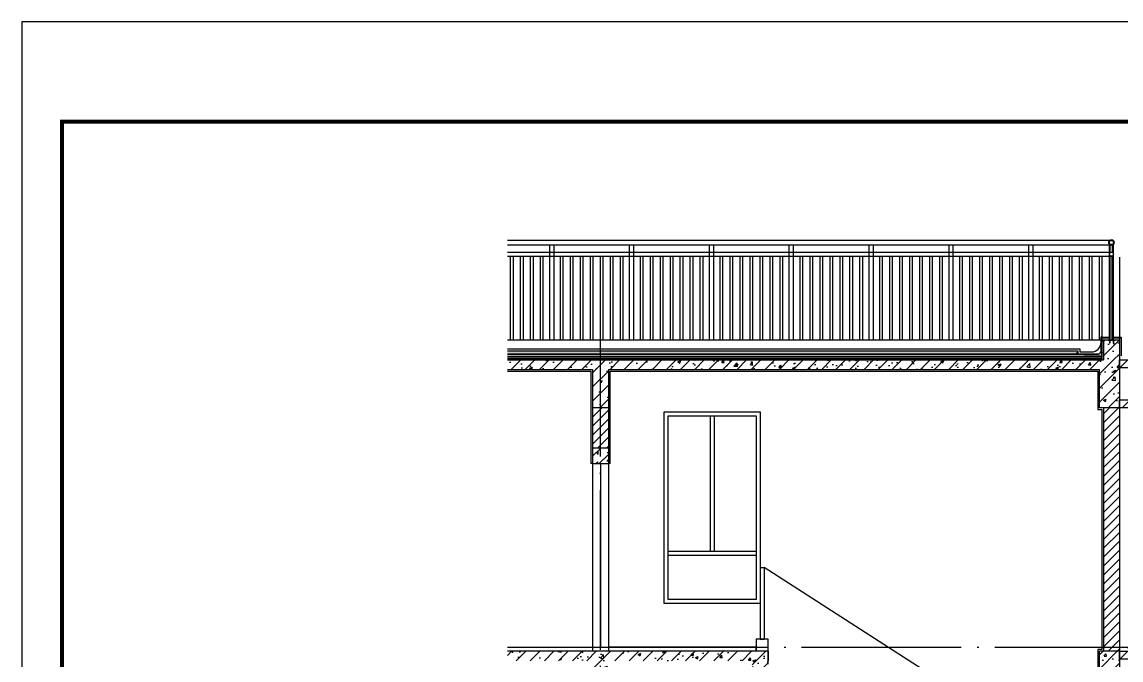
# Model space of a CAD drawing. Extents: x -1041549 to 749950, y -354245 to 17554.
# Drawn here: x -756004 to -742239, y -213787 to -205794 of the extents above; entities that cross this region are included whole.
import ezdxf

# ---------------------------------------------------------------- set-up
doc = ezdxf.new("R2010")
doc.units = 0
doc.header["$LTSCALE"] = 1000
doc.header["$MEASUREMENT"] = 0
doc.linetypes.add('DASH', pattern=[0.35, 0.25, -0.1])
doc.linetypes.add('DOTE', pattern=[2.42, 2, -0.2, 0.02, -0.2])
for name, color, linetype in [('a140', 140, 'Continuous'), ('a43', 43, 'Continuous'), ('AXIS', 3, 'Continuous'), ('DOTE', 1, 'Continuous'), ('E_BalLib', 8, 'Continuous'), ('PDIM', 3, 'Continuous'), ('PUB_DIM', 3, 'Continuous'), ('PUB_HACTH', 8, 'Continuous'), ('PUB_HATCH', 8, 'Continuous'), ('PUB_TITLE', 4, 'Continuous'), ('S_STAIR', 2, 'Continuous'), ('STAIR', 2, 'Continuous'), ('SURFACE', 6, 'Continuous'), ('WALL', 4, 'Continuous'), ('WINDOW', 3, 'Continuous')]:
    doc.layers.add(name, color=color, linetype=linetype)
pattern_1 = [(45, (-97888.3, -151421.07), (-88.388348, 88.388348), []), (50, (-97888.3, -151421.07), (358.63009, -31.37607), [37.5, -412.5]), (355, (-97888.3, -151421.07), (-69.37567, 376.09607), [30, -330]), (100.4514, (-97858.4, -151423.68), (289.2547, 344.71977), [31.8701, -350.57106]), (46.1842, (-97888.3, -151321.07), (533.62052, -82.7595), [56.25, -618.75]), (96.6356, (-97843.83, -151327.96), (467.33135, 487.05894), [47.80514, -525.8565]), (351.1842, (-97888.3, -151321.07), (467.33097, 487.0593), [45, -495]), (21, (-97838.3, -151346.07), (298.45353, -201.30945), [37.5, -412.5]), (326, (-97838.3, -151346.07), (121.65767, 362.57502), [30, -330]), (71.4514, (-97813.43, -151362.84), (420.11131, 161.26525), [31.8701, -350.57106]), (37.5, (-97888.3, -151421.07), (6.079928, 166.446927), [0, -326, 0, -335, 0, -331.25]), (7.5, (-97888.3, -151421.07), (131.53477, 197.205856), [0, -191, 0, -318.5, 0, -126.25]), (327.5, (-97999.8, -151421.07), (266.911218, -11.277436), [0, -125, 0, -390, 0, -517.5]), (317.5, (-98049.8, -151421.07), (291.593085, 50.05249), [0, -162.5, 0, -259, 0, -367.5])]

msp = doc.modelspace()

# ---------------------------------------------------------------- hatches: boundary and pattern name
h = msp.add_hatch()
h.set_pattern_fill('钢筋混凝土', color=8, scale=50)
h.set_pattern_definition(pattern_1)
h.paths.add_polyline_path([(-742258.7, -209776.5), (-742313.7, -209776.5), (-742313.7, -209782.5), (-742332.7, -209782.5), (-742332.7, -209816.5), (-742338.7, -209816.5), (-742338.7, -209782.5), (-742378.7, -209782.5), (-742378.7, -209816.5), (-742384.7, -209816.5), (-742384.7, -209782.5), (-742403.7, -209782.5), (-742403.7, -209776.5), (-742458.7, -209776.5), (-742458.7, -210026.5), (-742258.7, -210026.5)])
h = msp.add_hatch()
h.set_pattern_fill('钢筋混凝土', color=8, scale=50)
h.set_pattern_definition(pattern_1)
h.paths.add_polyline_path([(-742258.7, -210026.5), (-749924.5, -210026.5), (-749924.5, -210146.5), (-748858.7, -210146.5), (-748858.7, -210626.5), (-748658.7, -210626.5), (-748658.7, -210146.5), (-742508.7, -210146.5), (-742508.7, -210626.5), (-742258.7, -210626.5), (-742258.7, -210526.5)])
h = msp.add_hatch()
h.set_pattern_fill('钢筋混凝土', color=8, scale=50)
h.set_pattern_definition(pattern_1)
h.paths.add_polyline_path([(-742258.7, -210126.5), (-741658.7, -210126.5), (-741658.7, -210026.5), (-742258.7, -210026.5)])
h = msp.add_hatch()
h.set_pattern_fill('钢筋混凝土', color=8, scale=50)
h.set_pattern_definition(pattern_1)
h.paths.add_polyline_path([(-742258.7, -210526.5), (-742258.7, -210626.5), (-741658.7, -210626.5), (-741658.7, -210526.5)])
h = msp.add_hatch()
h.set_pattern_fill('ANSI31', color=8, scale=50)
h.set_pattern_definition([(45, (-97888.3, -130021.065), (-56.126601, 56.126601), [])])
h.paths.add_polyline_path([(-748658.7, -210626.5), (-748858.7, -210626.5), (-748858.7, -211126.5), (-748658.7, -211126.5)])
h = msp.add_hatch()
h.set_pattern_fill('ANSI31', color=8, scale=50)
h.set_pattern_definition([(45, (-97888.3, -151421.065), (-56.126601, 56.126601), [])])
h.paths.add_polyline_path([(-742258.7, -210626.5), (-742458.7, -210626.5), (-742458.7, -213626.5), (-742458.7, -213676.5), (-742258.7, -213676.5), (-742258.7, -213626.5)])
h = msp.add_hatch()
h.set_pattern_fill('钢筋混凝土', color=8, scale=50)
h.set_pattern_definition([(45, (-97888.3, -140621.07), (-88.388348, 88.388348), []), (50, (-97888.3, -140621.07), (358.63009, -31.37607), [37.5, -412.5]), (355, (-97888.3, -140621.07), (-69.37567, 376.09607), [30, -330]), (100.4514, (-97858.4, -140623.68), (289.2547, 344.71977), [31.8701, -350.57106]), (46.1842, (-97888.3, -140521.07), (533.62052, -82.7595), [56.25, -618.75]), (96.6356, (-97843.83, -140527.96), (467.33135, 487.05894), [47.80514, -525.8565]), (351.1842, (-97888.3, -140521.07), (467.33097, 487.0593), [45, -495]), (21, (-97838.3, -140546.07), (298.45353, -201.30945), [37.5, -412.5]), (326, (-97838.3, -140546.07), (121.65767, 362.57502), [30, -330]), (71.4514, (-97813.43, -140562.84), (420.11131, 161.26525), [31.8701, -350.57106]), (37.5, (-97888.3, -140621.07), (6.079928, 166.446927), [0, -326, 0, -335, 0, -331.25]), (7.5, (-97888.3, -140621.07), (131.53477, 197.205856), [0, -191, 0, -318.5, 0, -126.25]), (327.5, (-97999.8, -140621.07), (266.911218, -11.277436), [0, -125, 0, -390, 0, -517.5]), (317.5, (-98049.8, -140621.07), (291.593085, 50.05249), [0, -162.5, 0, -259, 0, -367.5])])
h.paths.add_polyline_path([(-748658.7, -211126.5), (-748858.7, -211126.5), (-748858.7, -211326.5), (-748658.7, -211326.5)])
h = msp.add_hatch()
h.set_pattern_fill('钢筋混凝土', color=8, scale=50)
h.set_pattern_definition(pattern_1)
h.paths.add_polyline_path([(-746658.7, -213676.5), (-748658.7, -213676.5), (-748858.7, -213676.5), (-749924.5, -213676.5), (-749924.5, -213796.5), (-748858.7, -213796.5), (-748858.7, -214276.5), (-748658.7, -214276.5), (-748658.7, -213796.5), (-746858.7, -213796.5), (-746858.7, -214076.5), (-746658.7, -214076.5), (-746658.7, -213816.8)])
h = msp.add_hatch()
h.set_pattern_fill('钢筋混凝土', color=8, scale=50)
h.set_pattern_definition([(45, (-97888.3, -140621.07), (-88.388348, 88.388348), []), (50, (-97888.3, -140621.07), (358.63009, -31.37607), [37.5, -412.5]), (355, (-97888.3, -140621.07), (-69.37567, 376.09607), [30, -330]), (100.4514, (-97858.4, -140623.68), (289.2547, 344.71977), [31.8701, -350.57106]), (46.1842, (-97888.3, -140521.07), (533.62052, -82.7595), [56.25, -618.75]), (96.6356, (-97843.83, -140527.96), (467.33135, 487.05894), [47.80514, -525.8565]), (351.1842, (-97888.3, -140521.07), (467.33097, 487.0593), [45, -495]), (21, (-97838.3, -140546.07), (298.45353, -201.30945), [37.5, -412.5]), (326, (-97838.3, -140546.07), (121.65767, 362.57502), [30, -330]), (71.4514, (-97813.43, -140562.84), (420.11131, 161.26525), [31.8701, -350.57106]), (37.5, (-97888.3, -140621.07), (6.079928, 166.446927), [0, -326, 0, -335, 0, -331.25]), (7.5, (-97888.3, -140621.07), (131.53477, 197.205856), [0, -191, 0, -318.5, 0, -126.25]), (327.5, (-97999.8, -140621.07), (266.911218, -11.277436), [0, -125, 0, -390, 0, -517.5]), (317.5, (-98049.8, -140621.07), (291.593085, 50.05249), [0, -162.5, 0, -259, 0, -367.5])])
h.paths.add_polyline_path([(-742258.7, -213676.5), (-742508.7, -213676.5), (-742508.7, -214276.5), (-742258.7, -214276.5), (-742258.7, -214176.5)])
h = msp.add_hatch()
h.set_pattern_fill('钢筋混凝土', color=8, scale=50)
h.set_pattern_definition([(45, (-97888.3, -155071.07), (-88.388348, 88.388348), []), (50, (-97888.3, -155071.07), (358.63009, -31.37607), [37.5, -412.5]), (355, (-97888.3, -155071.07), (-69.37567, 376.09607), [30, -330]), (100.4514, (-97858.4, -155073.68), (289.2547, 344.71977), [31.8701, -350.57106]), (46.1842, (-97888.3, -154971.07), (533.62052, -82.7595), [56.25, -618.75]), (96.6356, (-97843.83, -154977.96), (467.33135, 487.05894), [47.80514, -525.8565]), (351.1842, (-97888.3, -154971.07), (467.33097, 487.0593), [45, -495]), (21, (-97838.3, -154996.07), (298.45353, -201.30945), [37.5, -412.5]), (326, (-97838.3, -154996.07), (121.65767, 362.57502), [30, -330]), (71.4514, (-97813.43, -155012.84), (420.11131, 161.26525), [31.8701, -350.57106]), (37.5, (-97888.3, -155071.07), (6.079928, 166.446927), [0, -326, 0, -335, 0, -331.25]), (7.5, (-97888.3, -155071.07), (131.53477, 197.205856), [0, -191, 0, -318.5, 0, -126.25]), (327.5, (-97999.8, -155071.07), (266.911218, -11.277436), [0, -125, 0, -390, 0, -517.5]), (317.5, (-98049.8, -155071.07), (291.593085, 50.05249), [0, -162.5, 0, -259, 0, -367.5])])
h.paths.add_polyline_path([(-741658.7, -213676.5), (-742258.7, -213676.5), (-742258.7, -213776.5), (-741658.7, -213776.5)])
at = {"layer": 'PUB_HACTH'}
h = msp.add_hatch(dxfattribs=at)
h.set_pattern_fill('钢筋混凝土', color=256, scale=20, style=0)
h.set_pattern_definition([(45, (-1034612.194, -273101.676), (-35.355339, 35.355339), []), (50, (-1034612.2, -273101.68), (143.452037, -12.550427), [15, -165]), (355, (-1034612.2, -273101.68), (-27.75027, 150.43843), [12, -132]), (100.4514, (-1034600.24, -273102.72), (115.701876, 137.88791), [12.74804, -140.22842]), (46.1842, (-1034612.2, -273061.68), (213.44821, -33.1038), [22.5, -247.5]), (96.6356, (-1034594.4, -273064.43), (186.93254, 194.82357), [19.12206, -210.3426]), (351.1842, (-1034612.2, -273061.68), (186.93239, 194.82372), [18, -198]), (21, (-1034592.2, -273071.68), (119.38141, -80.52378), [15, -165]), (326, (-1034592.2, -273071.68), (48.66307, 145.03001), [12, -132]), (71.4514, (-1034582.25, -273078.39), (168.044526, 64.5061), [12.74804, -140.22842]), (37.5, (-1034612.194, -273101.676), (2.431971, 66.578771), [0, -130.4, 0, -134, 0, -132.5]), (7.5, (-1034612.194, -273101.676), (52.613907, 78.882342), [0, -76.4, 0, -127.4, 0, -50.5]), (327.5, (-1034656.794, -273101.676), (106.764487, -4.510974), [0, -50, 0, -156, 0, -207]), (317.5, (-1034676.79, -273101.68), (116.637234, 20.020996), [0, -65, 0, -103.6, 0, -147])])
h.paths.add_polyline_path([(-749924.5, -209911.5), (-749924.5, -209951.5), (-742778.7, -209951.5), (-742778.7, -209911.5)])
h = msp.add_hatch(dxfattribs=at)
h.set_pattern_fill('钢筋混凝土', color=256, scale=20, style=0)
h.set_pattern_definition([(45, (-1034490.845, -273101.676), (-35.355339, 35.355339), []), (50, (-1034490.85, -273101.68), (143.452037, -12.550427), [15, -165]), (355, (-1034490.85, -273101.68), (-27.75027, 150.43843), [12, -132]), (100.4514, (-1034478.89, -273102.72), (115.701876, 137.88791), [12.74804, -140.22842]), (46.1842, (-1034490.85, -273061.68), (213.44821, -33.1038), [22.5, -247.5]), (96.6356, (-1034473.06, -273064.43), (186.93254, 194.82357), [19.12206, -210.3426]), (351.1842, (-1034490.85, -273061.68), (186.93239, 194.82372), [18, -198]), (21, (-1034470.85, -273071.68), (119.38141, -80.52378), [15, -165]), (326, (-1034470.85, -273071.68), (48.66307, 145.03001), [12, -132]), (71.4514, (-1034460.9, -273078.39), (168.044526, 64.5061), [12.74804, -140.22842]), (37.5, (-1034490.845, -273101.676), (2.431971, 66.578771), [0, -130.4, 0, -134, 0, -132.5]), (7.5, (-1034490.845, -273101.676), (52.613907, 78.882342), [0, -76.4, 0, -127.4, 0, -50.5]), (327.5, (-1034535.445, -273101.676), (106.764487, -4.510974), [0, -50, 0, -156, 0, -207]), (317.5, (-1034555.445, -273101.68), (116.637234, 20.020996), [0, -65, 0, -103.6, 0, -147])])
h.paths.add_polyline_path([(-742835.2, -209951.5), (-742835.2, -209911.5), (-742778.7, -209911.5), (-742778.7, -209951.5)])
h = msp.add_hatch(dxfattribs=at)
h.set_pattern_fill('混凝土', color=256, scale=5, style=0)
h.set_pattern_definition([(50, (-1034506.355, -273101.676), (35.863009, -3.1376067), [3.75, -41.25]), (355, (-1034506.355, -273101.676), (-6.9375667, 37.6096067), [3, -33]), (100.4514, (-1034503.367, -273101.937), (28.925469, 34.471977), [3.1870095, -35.0571056]), (46.1842, (-1034506.355, -273091.676), (53.3620524, -8.275951), [5.625, -61.875]), (96.6356, (-1034501.91, -273092.365), (46.733135, 48.7058935), [4.780514, -52.58565]), (351.1842, (-1034506.355, -273091.676), (46.733097, 48.70593), [4.5, -49.5]), (21, (-1034501.355, -273094.176), (29.8453526, -20.1309445), [3.75, -41.25]), (326, (-1034501.355, -273094.176), (12.1657666, 36.2575023), [3, -33]), (71.4514, (-1034498.868, -273095.853), (42.0111314, 16.126525), [3.1870095, -35.0571056]), (37.5, (-1034506.355, -273101.676), (0.60799277, 16.6446927), [0, -32.6, 0, -33.5, 0, -33.125]), (7.5, (-1034506.355, -273101.676), (13.1534769, 19.7205856), [0, -19.1, 0, -31.85, 0, -12.625]), (327.5, (-1034517.505, -273101.676), (26.6911218, -1.1277436), [0, -12.5, 0, -39, 0, -51.75]), (317.5, (-1034522.505, -273101.676), (29.1593085, 5.0052491), [0, -16.25, 0, -25.9, 0, -36.75])])
h.paths.add_polyline_path([(-749924.5, -209986.5), (-749924.5, -210006.5), (-742478.7, -210006.5), (-742478.7, -209986.5)])

# ---------------------------------------------------------------- linework, layer by layer
at = {"color": 2}
msp.add_line((-749924.5, -209776.5), (-742258.7, -209776.5), dxfattribs=at)
msp.add_line((-742778.7, -209911.5), (-742778.7, -209951.5))
at = {"color": 4}
for p, q in [((-747383.7, -210726.5), (-747383.7, -212426.5)), ((-747333.7, -210726.5), (-747333.7, -212426.5)), ((-746808.7, -212426.5), (-747908.7, -212426.5)), ((-746808.7, -212476.5), (-747908.7, -212476.5))]:
    msp.add_line(p, q, dxfattribs=at)
at = {"color": 8}
for p, q in [((-748858.7, -211326.5), (-748878.7, -211326.5)), ((-748638.7, -211326.5), (-748658.7, -211326.5)), ((-749924.5, -213626.5), (-748858.7, -213626.5)), ((-748858.7, -213626.5), (-748658.7, -213626.5)), ((-746758.7, -213526.5), (-746708.7, -213526.5))]:
    msp.add_line(p, q, dxfattribs=at)
at = {"color": 3}
msp.add_line((-743908.7, -214426.5), (-746708.7, -212626.5), dxfattribs=at)
at = {"color": 2, "linetype": 'DASH', "ltscale": 0.1, "const_width": 3}
for points in [[(-742458.7, -209776.5), (-742477, -209776.5), (-742476.8, -209929.2)], [(-742708.7, -209978), (-749924.5, -209978)], [(-742696.1, -209967.6), (-742708.7, -209978)], [(-742506.2, -209967.4), (-742696.1, -209967.6)], [(-742510.4, -209977.6), (-742695, -209977.6)]]:
    msp.add_lwpolyline(points, dxfattribs=at)
for points in [[(-742466.8, -209929.2, -0.3841987), (-742510.4, -209977.6)], [(-742476.8, -209929.2, -0.2874846), (-742506.2, -209967.4)]]:
    msp.add_lwpolyline(points, format="xyb", dxfattribs=at)
at = {"color": 8}
for points in [[(-749924.5, -210166.5), (-748878.7, -210166.5), (-748878.7, -211326.5)], [(-748638.7, -211326.5), (-748638.7, -210166.5), (-742528.7, -210166.5), (-742528.7, -210646.5), (-742478.7, -210646.5), (-742478.7, -213656.5), (-742528.7, -213656.5), (-742528.7, -214296.5), (-742478.7, -214296.5), (-742478.7, -215426.5)], [(-746808.7, -213676.5), (-746808.7, -213626.5), (-748658.7, -213626.5)]]:
    msp.add_lwpolyline(points, dxfattribs=at)
at = {"color": 2}
msp.add_lwpolyline([(-747958.7, -210676.5), (-746758.7, -210676.5), (-746758.7, -213076.5), (-747958.7, -213076.5)], close=True, dxfattribs=at)
at = {"color": 4}
msp.add_lwpolyline([(-747908.7, -210726.5), (-746808.7, -210726.5), (-746808.7, -213026.5), (-747908.7, -213026.5)], close=True, dxfattribs=at)
msp.add_lwpolyline([(-746658.7, -213676.5), (-746658.7, -213526.5), (-746808.7, -213526.5), (-746808.7, -213676.5)])
at = {"lineweight": 40}
msp.add_circle((-742358.7, -208556.5), 30, dxfattribs=at)
msp.add_circle((-742358.7, -208702.6), 25)
at = {"layer": 'a140'}
for points in [[(-742383.7, -209776.5), (-742383.7, -208573.1)], [(-742373.7, -208682.6), (-742373.7, -208582.5)], [(-742343.7, -208682.6), (-742343.7, -208582.5)], [(-742333.7, -209776.5), (-742333.7, -208573.1)], [(-742373.7, -209776.5), (-742373.7, -208722.6)], [(-742343.7, -209776.5), (-742343.7, -208722.6)]]:
    msp.add_lwpolyline(points, dxfattribs=at)
at = {"layer": 'a43'}
for p, q in [((-749924.5, -208526.5), (-742333.7, -208526.5)), ((-749924.5, -208586.5), (-742333.7, -208586.5)), ((-749924.5, -208676.5), (-742333.7, -208676.5)), ((-749924.5, -208726.5), (-742333.7, -208726.5))]:
    msp.add_line(p, q, dxfattribs=at)
for points in [[(-749393.1, -209776.5), (-749393.1, -208586.5)], [(-749343.1, -208586.5), (-749343.1, -209776.5)], [(-748393.1, -209776.5), (-748393.1, -208586.5)], [(-748343.1, -208586.5), (-748343.1, -209776.5)], [(-747393.1, -209776.5), (-747393.1, -208586.5)], [(-747343.1, -208586.5), (-747343.1, -209776.5)], [(-746393.1, -209776.5), (-746393.1, -208586.5)], [(-746343.1, -208586.5), (-746343.1, -209776.5)], [(-745393.1, -209776.5), (-745393.1, -208586.5)], [(-745343.1, -208586.5), (-745343.1, -209776.5)], [(-744393.1, -209776.5), (-744393.1, -208586.5)], [(-744343.1, -208586.5), (-744343.1, -209776.5)], [(-743393.1, -209776.5), (-743393.1, -208586.5)], [(-743343.1, -208586.5), (-743343.1, -209776.5)], [(-749883.1, -209776.5), (-749883.1, -208726.5)], [(-749853.1, -208726.5), (-749853.1, -209776.5)], [(-749758.1, -209776.5), (-749758.1, -208726.5)], [(-749728.1, -208726.5), (-749728.1, -209776.5)], [(-749633.1, -209776.5), (-749633.1, -208726.5)], [(-749603.1, -208726.5), (-749603.1, -209776.5)], [(-749508.1, -209776.5), (-749508.1, -208726.5)], [(-749478.1, -208726.5), (-749478.1, -209776.5)], [(-749258.1, -209776.5), (-749258.1, -208726.5)], [(-749228.1, -208726.5), (-749228.1, -209776.5)], [(-749133.1, -209776.5), (-749133.1, -208726.5)], [(-749103.1, -208726.5), (-749103.1, -209776.5)], [(-749008.1, -209776.5), (-749008.1, -208726.5)], [(-748978.1, -208726.5), (-748978.1, -209776.5)], [(-748883.1, -209776.5), (-748883.1, -208726.5)], [(-748853.1, -208726.5), (-748853.1, -209776.5)], [(-748758.1, -209776.5), (-748758.1, -208726.5)], [(-748728.1, -208726.5), (-748728.1, -209776.5)], [(-748633.1, -209776.5), (-748633.1, -208726.5)], [(-748603.1, -208726.5), (-748603.1, -209776.5)], [(-748508.1, -209776.5), (-748508.1, -208726.5)], [(-748478.1, -208726.5), (-748478.1, -209776.5)], [(-748258.1, -209776.5), (-748258.1, -208726.5)], [(-748228.1, -208726.5), (-748228.1, -209776.5)], [(-748133.1, -209776.5), (-748133.1, -208726.5)], [(-748103.1, -208726.5), (-748103.1, -209776.5)], [(-748008.1, -209776.5), (-748008.1, -208726.5)], [(-747978.1, -208726.5), (-747978.1, -209776.5)], [(-747883.1, -209776.5), (-747883.1, -208726.5)], [(-747853.1, -208726.5), (-747853.1, -209776.5)], [(-747758.1, -209776.5), (-747758.1, -208726.5)], [(-747728.1, -208726.5), (-747728.1, -209776.5)], [(-747633.1, -209776.5), (-747633.1, -208726.5)], [(-747603.1, -208726.5), (-747603.1, -209776.5)], [(-747508.1, -209776.5), (-747508.1, -208726.5)], [(-747478.1, -208726.5), (-747478.1, -209776.5)], [(-747258.1, -209776.5), (-747258.1, -208726.5)], [(-747228.1, -208726.5), (-747228.1, -209776.5)], [(-747133.1, -209776.5), (-747133.1, -208726.5)], [(-747103.1, -208726.5), (-747103.1, -209776.5)], [(-747008.1, -209776.5), (-747008.1, -208726.5)], [(-746978.1, -208726.5), (-746978.1, -209776.5)], [(-746883.1, -209776.5), (-746883.1, -208726.5)], [(-746853.1, -208726.5), (-746853.1, -209776.5)], [(-746758.1, -209776.5), (-746758.1, -208726.5)], [(-746728.1, -208726.5), (-746728.1, -209776.5)], [(-746633.1, -209776.5), (-746633.1, -208726.5)], [(-746603.1, -208726.5), (-746603.1, -209776.5)], [(-746508.1, -209776.5), (-746508.1, -208726.5)], [(-746478.1, -208726.5), (-746478.1, -209776.5)], [(-746258.1, -209776.5), (-746258.1, -208726.5)], [(-746228.1, -208726.5), (-746228.1, -209776.5)], [(-746133.1, -209776.5), (-746133.1, -208726.5)], [(-746103.1, -208726.5), (-746103.1, -209776.5)], [(-746008.1, -209776.5), (-746008.1, -208726.5)], [(-745978.1, -208726.5), (-745978.1, -209776.5)], [(-745883.1, -209776.5), (-745883.1, -208726.5)], [(-745853.1, -208726.5), (-745853.1, -209776.5)], [(-745758.1, -209776.5), (-745758.1, -208726.5)], [(-745728.1, -208726.5), (-745728.1, -209776.5)], [(-745633.1, -209776.5), (-745633.1, -208726.5)], [(-745603.1, -208726.5), (-745603.1, -209776.5)], [(-745508.1, -209776.5), (-745508.1, -208726.5)], [(-745478.1, -208726.5), (-745478.1, -209776.5)], [(-745258.1, -209776.5), (-745258.1, -208726.5)], [(-745228.1, -208726.5), (-745228.1, -209776.5)], [(-745133.1, -209776.5), (-745133.1, -208726.5)], [(-745103.1, -208726.5), (-745103.1, -209776.5)], [(-745008.1, -209776.5), (-745008.1, -208726.5)], [(-744978.1, -208726.5), (-744978.1, -209776.5)], [(-744883.1, -209776.5), (-744883.1, -208726.5)], [(-744853.1, -208726.5), (-744853.1, -209776.5)], [(-744758.1, -209776.5), (-744758.1, -208726.5)], [(-744728.1, -208726.5), (-744728.1, -209776.5)], [(-744633.1, -209776.5), (-744633.1, -208726.5)], [(-744603.1, -208726.5), (-744603.1, -209776.5)], [(-744508.1, -209776.5), (-744508.1, -208726.5)], [(-744478.1, -208726.5), (-744478.1, -209776.5)], [(-744258.1, -209776.5), (-744258.1, -208726.5)], [(-744228.1, -208726.5), (-744228.1, -209776.5)], [(-744133.1, -209776.5), (-744133.1, -208726.5)], [(-744103.1, -208726.5), (-744103.1, -209776.5)], [(-744008.1, -209776.5), (-744008.1, -208726.5)], [(-743978.1, -208726.5), (-743978.1, -209776.5)], [(-743883.1, -209776.5), (-743883.1, -208726.5)], [(-743853.1, -208726.5), (-743853.1, -209776.5)], [(-743758.1, -209776.5), (-743758.1, -208726.5)], [(-743728.1, -208726.5), (-743728.1, -209776.5)], [(-743633.1, -209776.5), (-743633.1, -208726.5)], [(-743603.1, -208726.5), (-743603.1, -209776.5)], [(-743508.1, -209776.5), (-743508.1, -208726.5)], [(-743478.1, -208726.5), (-743478.1, -209776.5)], [(-743258.1, -209776.5), (-743258.1, -208726.5)], [(-743228.1, -208726.5), (-743228.1, -209776.5)], [(-743133.1, -209776.5), (-743133.1, -208726.5)], [(-743103.1, -208726.5), (-743103.1, -209776.5)], [(-743008.1, -209776.5), (-743008.1, -208726.5)], [(-742978.1, -208726.5), (-742978.1, -209776.5)], [(-742883.1, -209776.5), (-742883.1, -208726.5)], [(-742853.1, -208726.5), (-742853.1, -209776.5)], [(-742758.1, -209776.5), (-742758.1, -208726.5)], [(-742728.1, -208726.5), (-742728.1, -209776.5)], [(-742633.1, -209776.5), (-742633.1, -208726.5)], [(-742603.1, -208726.5), (-742603.1, -209776.5)], [(-742508.1, -209776.5), (-742508.1, -208726.5)], [(-742478.1, -208726.5), (-742478.1, -209776.5)], [(-742383.1, -209776.5), (-742383.1, -208726.5)], [(-742353.1, -208726.5), (-742353.1, -209776.5)]]:
    msp.add_lwpolyline(points, dxfattribs=at)
at = {"layer": 'AXIS', "color": 8}
for p, q in [((-742478.7, -209739.2, -13779.6), (-742478.7, -210018.5)), ((-742753.7, -209886.5), (-742753.7, -209926.5))]:
    msp.add_line(p, q, dxfattribs=at)
at = {"layer": 'AXIS'}
msp.add_line((-749924.5, -210018.5), (-742478.7, -210018.5), dxfattribs=at)
at = {"layer": 'DOTE', "linetype": 'DOTE'}
for p, q in [((-742258.7, -208740.7), (-742258.7, -232890.6)), ((-748758.7, -233018.5), (-748758.7, -209634.9)), ((-748658.7, -213626.5), (-741121.9, -213626.5))]:
    msp.add_line(p, q, dxfattribs=at)
at = {"layer": 'E_BalLib'}
for p, q in [((-742397.3, -209776.5, -13779.6), (-742397.3, -209776.5, -13779.6)), ((-742317.3, -209776.5, -13779.6), (-742317.3, -209776.5, -13779.6))]:
    msp.add_line(p, q, dxfattribs=at)
at = {"layer": 'PDIM', "ltscale": 20}
msp.add_solid([(-742458.7, -209799.4), (-742458.7, -209776.5), (-742479.7, -209799.4), (-742479.7, -209776.5)], dxfattribs=at)
at = {"layer": 'PUB_DIM'}
for p, q in [((-746758.7, -212626.5), (-746708.7, -212626.5)), ((-746758.7, -212626.5), (-746758.7, -213526.5)), ((-746708.7, -212626.5), (-746708.7, -213526.5))]:
    msp.add_line(p, q, dxfattribs=at)
at = {"layer": 'PUB_HACTH'}
msp.add_line((-742478.7, -209986.5), (-749924.5, -209986.5), dxfattribs=at)
at = {"layer": 'PUB_HATCH'}
for p, q in [((-742478.7, -209739.2, -13779.6), (-742488.7, -209739.2)), ((-742478.7, -210006.5, -13779.6), (-742478.7, -209739.2, -13779.6)), ((-742478.7, -209739.2, -13779.6), (-742383.3, -209740.3, -13779.6)), ((-742478.7, -209748.8), (-742383.3, -209750.1, -5473.8)), ((-742333.3, -209740.9, -13779.6), (-742238.7, -209742, -13779.6)), ((-742333.3, -209750.7, -8344.6), (-742238.7, -209751.9, -13779.6)), ((-742238.7, -209742, -13779.6), (-742238.7, -209976.5)), ((-749924.5, -209886.5), (-742753.7, -209886.5)), ((-742538.7, -209961.1), (-749924.5, -209961.1)), ((-749924.5, -210006.5, -13779.6), (-742478.7, -210006.5, -13779.6)), ((-742753.7, -209926.5), (-742608.7, -209926.5))]:
    msp.add_line(p, q, dxfattribs=at)
msp.add_lwpolyline([(-742488.7, -209911.5), (-742488.7, -209739.2)], dxfattribs=at)
for centre, radius in [((-742608.7, -209806.5), 120), ((-742538.7, -209911.1), 50)]:
    msp.add_arc(centre, radius, 270, 0, dxfattribs=at)
at = {"layer": 'PUB_TITLE'}
msp.add_lwpolyline([(-756003.5, -205794.1), (-756003.5, -242944.1), (-735003.5, -242944.1), (-735003.5, -205794.1)], close=True, dxfattribs=at)
at = {"layer": 'PUB_TITLE', "const_width": 50}
msp.add_lwpolyline([(-755503.5, -207044.1), (-755503.5, -242444.1), (-735503.5, -242444.1), (-735503.5, -207044.1)], close=True, dxfattribs=at)
at = {"layer": 'S_STAIR'}
for p, q in [((-746658.7, -213676.5), (-748658.7, -213676.5)), ((-746658.7, -213840.2), (-746658.7, -213676.5)), ((-746658.7, -213676.5), (-746658.7, -213796.5))]:
    msp.add_line(p, q, dxfattribs=at)
at = {"layer": 'STAIR'}
for p, q in [((-742403.7, -209776.5, -13779.6), (-742403.7, -209782.5, -13779.6)), ((-742313.7, -209782.5, -13779.6), (-742403.7, -209782.5, -13779.6)), ((-742384.7, -209782.5, -13779.6), (-742384.7, -209816.5, -13779.6)), ((-742378.7, -209816.5, -13779.6), (-742384.7, -209816.5, -13779.6)), ((-742378.7, -209782.5, -13779.6), (-742378.7, -209816.5, -13779.6)), ((-742338.7, -209782.5, -13779.6), (-742338.7, -209816.5, -13779.6)), ((-742338.7, -209816.5, -13779.6), (-742332.7, -209816.5, -13779.6)), ((-742332.7, -209782.5, -13779.6), (-742332.7, -209816.5, -13779.6)), ((-742313.7, -209776.5, -13779.6), (-742313.7, -209782.5, -13779.6))]:
    msp.add_line(p, q, dxfattribs=at)
at = {"layer": 'SURFACE', "color": 0}
for p, q in [((-749924.5, -209911.5), (-742778.7, -209911.5)), ((-749924.5, -209951.5), (-742509.2, -209951.5)), ((-742478.7, -210006.5), (-749924.5, -210006.5))]:
    msp.add_line(p, q, dxfattribs=at)
at = {"layer": 'WALL'}
for p, q in [((-742458.7, -209776.5), (-742258.7, -209776.5)), ((-742458.7, -209776.5), (-742458.7, -210026.5)), ((-742258.7, -209776.5), (-742258.7, -210026.5)), ((-749924.5, -210026.5), (-742458.7, -210026.5)), ((-742258.7, -210026.5), (-742258.7, -213626.5)), ((-749924.5, -210146.5), (-748858.7, -210146.5)), ((-748858.7, -210146.5), (-748858.7, -211326.5)), ((-748658.7, -210146.5), (-748658.7, -211326.5)), ((-748658.7, -210146.5), (-742508.7, -210146.5)), ((-742508.7, -210626.5), (-742508.7, -210146.5)), ((-748658.7, -210626.5), (-748858.7, -210626.5)), ((-742258.7, -210626.5), (-742508.7, -210626.5)), ((-742458.7, -210626.5), (-742458.7, -213626.5)), ((-748858.7, -211126.5), (-748658.7, -211126.5)), ((-748858.7, -211326.5), (-748658.7, -211326.5)), ((-748858.7, -213626.5), (-748858.7, -213676.5)), ((-748658.7, -213626.5), (-748658.7, -213676.5)), ((-742458.7, -213626.5), (-742458.7, -213676.5)), ((-742258.7, -213626.5), (-742258.7, -217226.5)), ((-741658.7, -213676.5), (-742258.7, -213626.5)), ((-748858.7, -213676.5), (-749924.5, -213676.5)), ((-748658.7, -213676.5), (-748858.7, -213676.5)), ((-742508.7, -214276.5), (-742508.7, -213676.5)), ((-742258.7, -213676.5), (-742508.7, -213676.5))]:
    msp.add_line(p, q, dxfattribs=at)
at = {"layer": 'WALL', "color": 8}
msp.add_line((-742478.7, -210006.5), (-742528.7, -210006.5), dxfattribs=at)
at = {"layer": 'WALL'}
for points in [[(-742258.7, -210026.5), (-741658.7, -210026.5), (-741658.7, -210126.5), (-742258.7, -210126.5)], [(-742258.7, -210526.5), (-741658.7, -210526.5), (-741658.7, -210626.5), (-742258.7, -210626.5)], [(-742258.7, -213676.5), (-741658.7, -213676.5), (-741658.7, -213776.5), (-742258.7, -213776.5)]]:
    msp.add_lwpolyline(points, close=True, dxfattribs=at)
at = {"layer": 'WINDOW'}
for p, q in [((-748858.7, -211326.5), (-748858.7, -213626.5)), ((-748758.7, -211326.5), (-748758.7, -213626.5)), ((-748658.7, -211326.5), (-748658.7, -213626.5))]:
    msp.add_line(p, q, dxfattribs=at)

doc.saveas('drawing.dxf')
